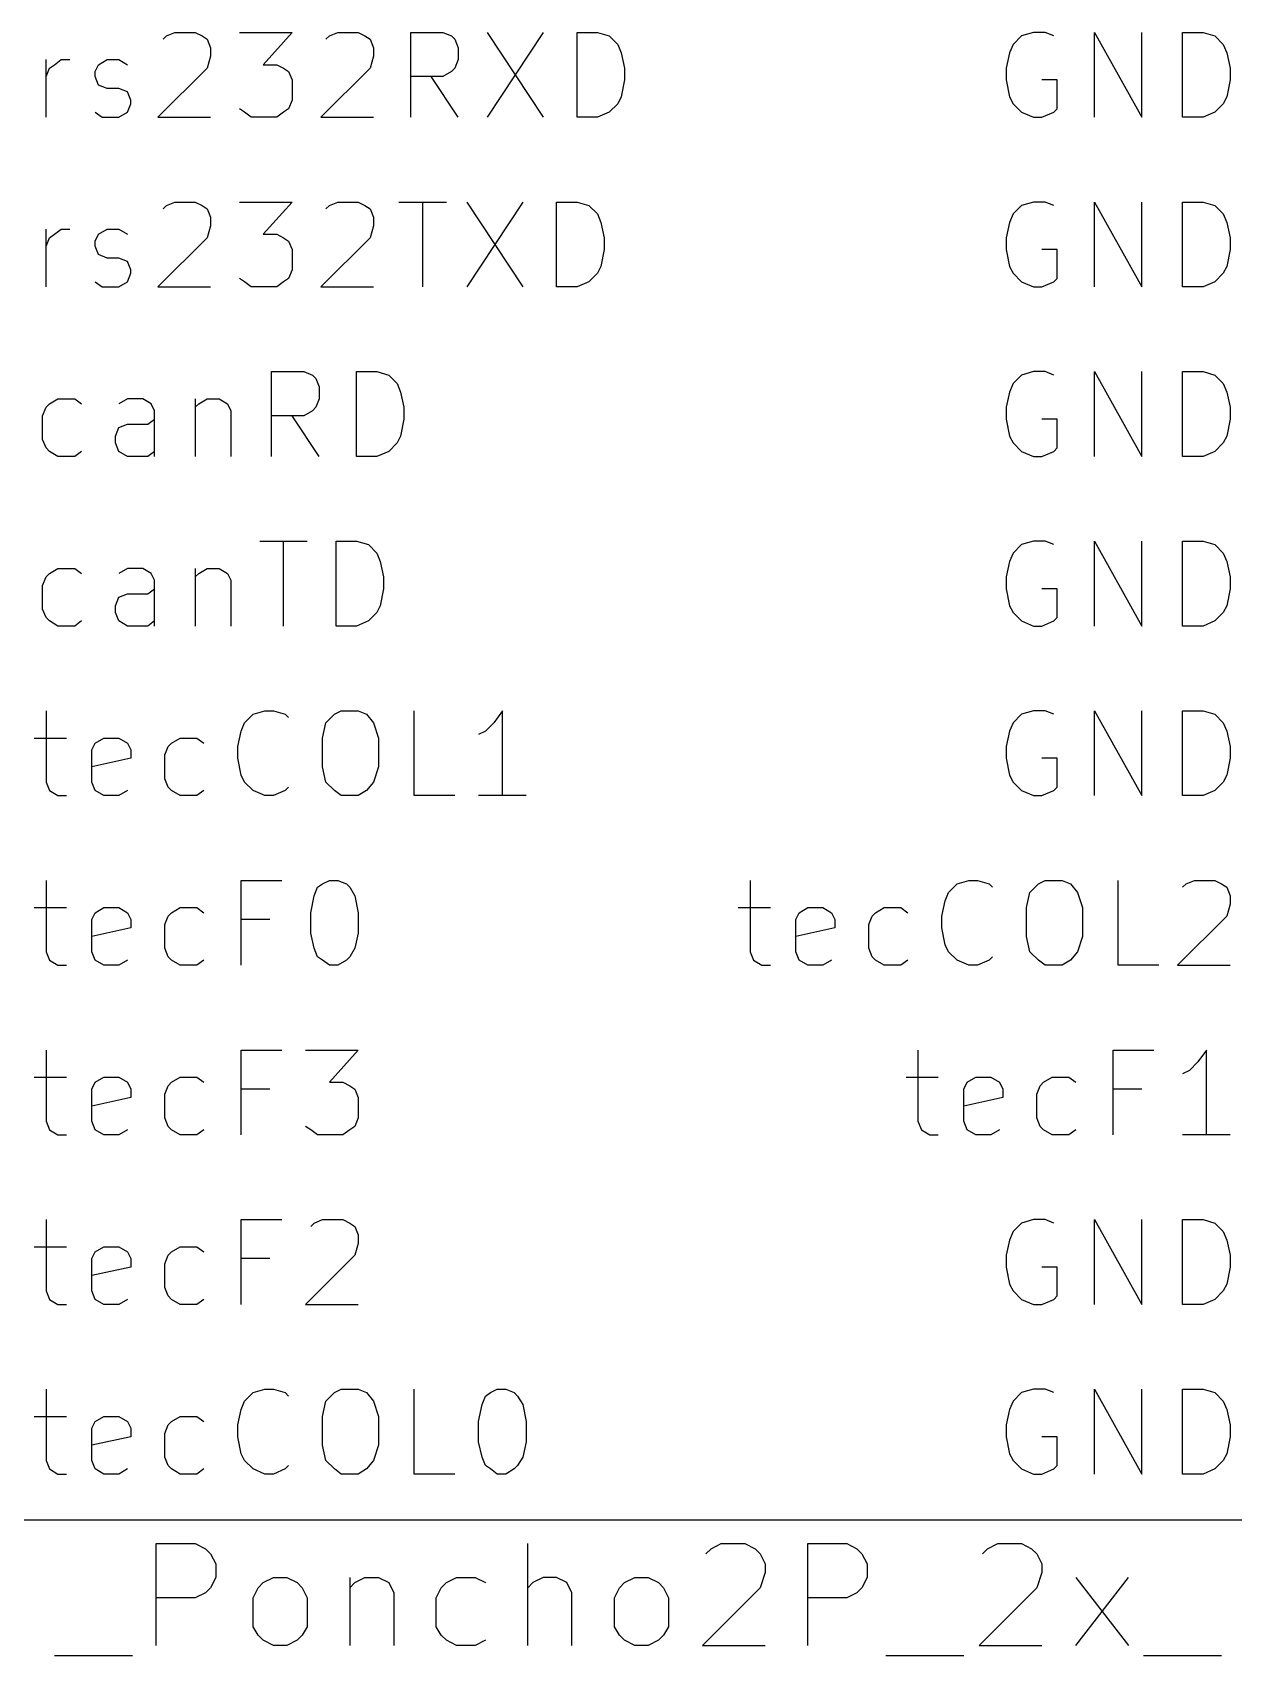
# Model space of a CAD drawing. Extents: x 10 to 287, y -200 to -10.
# Drawn here: x 251.31 to 269.29, y -113.79 to -89.48 of the extents above; entities that cross this region are included whole.
import ezdxf

# ---------------------------------------------------------------- set-up
doc = ezdxf.new("R2010")
doc.units = 0
doc.header["$MEASUREMENT"] = 0

msp = doc.modelspace()

# ---------------------------------------------------------------- linework, layer by layer
at = {"layer": 'Cyan 2'}
for p, q in [((253.263, -89.5858), (253.314, -89.535)), ((253.314, -89.535), (253.441, -89.4842)), ((253.441, -89.4842), (253.746, -89.4842)), ((253.746, -89.4842), (253.848, -89.535)), ((253.848, -89.535), (253.924, -89.5858)), ((253.924, -89.5858), (253.975, -89.7128)), ((254.406, -89.4842), (255.194, -89.4842)), ((255.194, -89.4842), (254.762, -89.9668)), ((255.702, -89.5858), (255.753, -89.535)), ((255.753, -89.535), (255.88, -89.4842)), ((255.88, -89.4842), (256.184, -89.4842)), ((256.184, -89.4842), (256.286, -89.535)), ((256.286, -89.535), (256.362, -89.5858)), ((256.362, -89.5858), (256.413, -89.7128)), ((256.972, -90.7542), (256.972, -89.4842)), ((256.972, -89.4842), (257.454, -89.4842)), ((257.454, -89.4842), (257.581, -89.535)), ((257.581, -89.535), (257.632, -89.5858)), ((257.632, -89.5858), (257.683, -89.7128)), ((258.115, -89.4842), (258.953, -90.7542)), ((258.953, -89.4842), (258.115, -90.7542)), ((259.461, -90.7542), (259.461, -89.4842)), ((259.461, -89.4842), (259.766, -89.4842)), ((259.766, -89.4842), (259.944, -89.535)), ((259.944, -89.535), (260.071, -89.662)), ((260.071, -89.662), (260.121, -89.789)), ((265.989, -89.662), (265.938, -89.789)), ((266.116, -89.535), (265.989, -89.662)), ((266.294, -89.4842), (266.116, -89.535)), ((266.471, -89.4842), (266.294, -89.4842)), ((266.598, -89.535), (266.471, -89.4842)), ((267.208, -90.7542), (267.208, -89.4842)), ((267.208, -89.4842), (267.919, -90.7542)), ((267.919, -90.7542), (267.919, -89.4842)), ((268.529, -90.7542), (268.529, -89.4842)), ((268.529, -89.4842), (268.834, -89.4842)), ((268.834, -89.4842), (269.011, -89.535)), ((269.011, -89.535), (269.138, -89.662)), ((269.138, -89.662), (269.189, -89.789)), ((251.511, -90.7542), (251.511, -89.8906)), ((251.638, -89.9668), (251.739, -89.8906)), ((251.739, -89.8906), (251.866, -89.8906)), ((252.298, -89.9668), (252.425, -89.8906)), ((252.425, -89.8906), (252.603, -89.8906)), ((252.603, -89.8906), (252.73, -89.9668)), ((253.975, -89.8398), (253.924, -90.0176)), ((253.975, -89.7128), (253.975, -89.8398)), ((256.413, -89.8398), (256.362, -90.0176)), ((256.413, -89.7128), (256.413, -89.8398)), ((257.683, -89.8906), (257.632, -90.0176)), ((257.683, -89.7128), (257.683, -89.8906)), ((260.121, -89.789), (260.172, -90.0176)), ((265.938, -89.789), (265.887, -90.0176)), ((269.189, -89.789), (269.24, -90.0176)), ((251.511, -90.1446), (251.562, -90.0176)), ((251.562, -90.0176), (251.638, -89.9668)), ((252.247, -90.0684), (252.298, -89.9668)), ((252.247, -90.1446), (252.247, -90.0684)), ((252.298, -90.2716), (252.247, -90.1446)), ((253.924, -90.0176), (253.187, -90.7542)), ((254.762, -89.9668), (254.965, -89.9668)), ((254.965, -89.9668), (255.067, -90.0176)), ((255.067, -90.0176), (255.143, -90.0684)), ((255.143, -90.0684), (255.194, -90.1954)), ((256.362, -90.0176), (255.626, -90.7542)), ((257.454, -90.1446), (256.972, -90.1446)), ((257.683, -90.7542), (257.277, -90.1446)), ((257.581, -90.0684), (257.454, -90.1446)), ((257.632, -90.0176), (257.581, -90.0684)), ((260.172, -90.0176), (260.172, -90.1954)), ((265.887, -90.0176), (265.887, -90.1954)), ((269.24, -90.0176), (269.24, -90.1954)), ((252.425, -90.3224), (252.298, -90.2716)), ((252.603, -90.3224), (252.425, -90.3224)), ((252.73, -90.3732), (252.603, -90.3224)), ((252.781, -90.5002), (252.73, -90.3732)), ((255.194, -90.1954), (255.194, -90.5002)), ((260.172, -90.1954), (260.121, -90.4494)), ((265.887, -90.1954), (265.938, -90.4494)), ((266.649, -90.1954), (266.421, -90.1954)), ((266.649, -90.6272), (266.649, -90.1954)), ((269.24, -90.1954), (269.189, -90.4494)), ((252.73, -90.678), (252.781, -90.551)), ((252.781, -90.551), (252.781, -90.5002)), ((254.483, -90.678), (254.406, -90.6272)), ((255.143, -90.6272), (255.067, -90.678)), ((255.194, -90.5002), (255.143, -90.6272)), ((260.071, -90.551), (259.944, -90.678)), ((260.121, -90.4494), (260.071, -90.551)), ((265.938, -90.4494), (265.989, -90.551)), ((265.989, -90.551), (266.116, -90.678)), ((266.598, -90.678), (266.649, -90.6272)), ((269.138, -90.551), (269.011, -90.678)), ((269.189, -90.4494), (269.138, -90.551)), ((252.247, -90.678), (252.349, -90.7542)), ((252.349, -90.7542), (252.603, -90.7542)), ((252.603, -90.7542), (252.73, -90.678)), ((253.187, -90.7542), (253.975, -90.7542)), ((254.584, -90.7542), (254.483, -90.678)), ((254.965, -90.7542), (254.584, -90.7542)), ((255.067, -90.678), (254.965, -90.7542)), ((255.626, -90.7542), (256.413, -90.7542)), ((259.766, -90.7542), (259.461, -90.7542)), ((259.944, -90.678), (259.766, -90.7542)), ((266.116, -90.678), (266.294, -90.7542)), ((266.294, -90.7542), (266.421, -90.7542)), ((266.421, -90.7542), (266.598, -90.678)), ((268.834, -90.7542), (268.529, -90.7542)), ((269.011, -90.678), (268.834, -90.7542)), ((253.263, -92.1258), (253.314, -92.075)), ((253.314, -92.075), (253.441, -92.0242)), ((253.441, -92.0242), (253.746, -92.0242)), ((253.746, -92.0242), (253.848, -92.075)), ((253.848, -92.075), (253.924, -92.1258)), ((253.924, -92.1258), (253.975, -92.2528)), ((254.406, -92.0242), (255.194, -92.0242)), ((255.194, -92.0242), (254.762, -92.5068)), ((255.702, -92.1258), (255.753, -92.075)), ((255.753, -92.075), (255.88, -92.0242)), ((255.88, -92.0242), (256.184, -92.0242)), ((256.184, -92.0242), (256.286, -92.075)), ((256.286, -92.075), (256.362, -92.1258)), ((256.362, -92.1258), (256.413, -92.2528)), ((256.794, -92.0242), (257.505, -92.0242)), ((257.15, -93.2942), (257.15, -92.0242)), ((257.81, -92.0242), (258.648, -93.2942)), ((258.648, -92.0242), (257.81, -93.2942)), ((259.156, -93.2942), (259.156, -92.0242)), ((259.156, -92.0242), (259.461, -92.0242)), ((259.461, -92.0242), (259.639, -92.075)), ((259.639, -92.075), (259.766, -92.202)), ((266.116, -92.075), (265.989, -92.202)), ((266.294, -92.0242), (266.116, -92.075)), ((266.471, -92.0242), (266.294, -92.0242)), ((266.598, -92.075), (266.471, -92.0242)), ((267.208, -93.2942), (267.208, -92.0242)), ((267.208, -92.0242), (267.919, -93.2942)), ((267.919, -93.2942), (267.919, -92.0242)), ((268.529, -93.2942), (268.529, -92.0242)), ((268.529, -92.0242), (268.834, -92.0242)), ((268.834, -92.0242), (269.011, -92.075)), ((269.011, -92.075), (269.138, -92.202)), ((253.975, -92.2528), (253.975, -92.3798)), ((256.413, -92.2528), (256.413, -92.3798)), ((259.766, -92.202), (259.817, -92.329)), ((259.817, -92.329), (259.867, -92.5576)), ((265.938, -92.329), (265.887, -92.5576)), ((265.989, -92.202), (265.938, -92.329)), ((269.138, -92.202), (269.189, -92.329)), ((269.189, -92.329), (269.24, -92.5576)), ((251.511, -93.2942), (251.511, -92.4306)), ((251.511, -92.6846), (251.562, -92.5576)), ((251.562, -92.5576), (251.638, -92.5068)), ((251.638, -92.5068), (251.739, -92.4306)), ((251.739, -92.4306), (251.866, -92.4306)), ((252.247, -92.6084), (252.298, -92.5068)), ((252.247, -92.6846), (252.247, -92.6084)), ((252.298, -92.5068), (252.425, -92.4306)), ((252.425, -92.4306), (252.603, -92.4306)), ((252.603, -92.4306), (252.73, -92.5068)), ((253.924, -92.5576), (253.187, -93.2942)), ((253.975, -92.3798), (253.924, -92.5576)), ((254.762, -92.5068), (254.965, -92.5068)), ((254.965, -92.5068), (255.067, -92.5576)), ((255.067, -92.5576), (255.143, -92.6084)), ((255.143, -92.6084), (255.194, -92.7354)), ((256.362, -92.5576), (255.626, -93.2942)), ((256.413, -92.3798), (256.362, -92.5576)), ((259.867, -92.5576), (259.867, -92.7354)), ((265.887, -92.5576), (265.887, -92.7354)), ((269.24, -92.5576), (269.24, -92.7354)), ((252.298, -92.8116), (252.247, -92.6846)), ((252.425, -92.8624), (252.298, -92.8116)), ((255.194, -92.7354), (255.194, -93.0402)), ((259.867, -92.7354), (259.817, -92.9894)), ((265.887, -92.7354), (265.938, -92.9894)), ((266.649, -92.7354), (266.421, -92.7354)), ((266.649, -93.1672), (266.649, -92.7354)), ((269.24, -92.7354), (269.189, -92.9894)), ((252.603, -92.8624), (252.425, -92.8624)), ((252.73, -92.9132), (252.603, -92.8624)), ((252.781, -93.0402), (252.73, -92.9132)), ((252.73, -93.218), (252.781, -93.091)), ((252.781, -93.091), (252.781, -93.0402)), ((255.194, -93.0402), (255.143, -93.1672)), ((259.766, -93.091), (259.639, -93.218)), ((259.817, -92.9894), (259.766, -93.091)), ((265.938, -92.9894), (265.989, -93.091)), ((265.989, -93.091), (266.116, -93.218)), ((269.138, -93.091), (269.011, -93.218)), ((269.189, -92.9894), (269.138, -93.091)), ((252.247, -93.218), (252.349, -93.2942)), ((252.349, -93.2942), (252.603, -93.2942)), ((252.603, -93.2942), (252.73, -93.218)), ((253.187, -93.2942), (253.975, -93.2942)), ((254.483, -93.218), (254.406, -93.1672)), ((254.584, -93.2942), (254.483, -93.218)), ((254.965, -93.2942), (254.584, -93.2942)), ((255.067, -93.218), (254.965, -93.2942)), ((255.143, -93.1672), (255.067, -93.218)), ((255.626, -93.2942), (256.413, -93.2942)), ((259.461, -93.2942), (259.156, -93.2942)), ((259.639, -93.218), (259.461, -93.2942)), ((266.116, -93.218), (266.294, -93.2942)), ((266.294, -93.2942), (266.421, -93.2942)), ((266.421, -93.2942), (266.598, -93.218)), ((266.598, -93.218), (266.649, -93.1672)), ((268.834, -93.2942), (268.529, -93.2942)), ((269.011, -93.218), (268.834, -93.2942)), ((254.889, -95.8342), (254.889, -94.5642)), ((254.889, -94.5642), (255.372, -94.5642)), ((255.372, -94.5642), (255.499, -94.615)), ((255.499, -94.615), (255.549, -94.6658)), ((255.549, -94.6658), (255.6, -94.7928)), ((255.6, -94.7928), (255.6, -94.9706)), ((256.159, -95.8342), (256.159, -94.5642)), ((256.159, -94.5642), (256.464, -94.5642)), ((256.464, -94.5642), (256.642, -94.615)), ((256.642, -94.615), (256.769, -94.742)), ((256.769, -94.742), (256.819, -94.869)), ((265.989, -94.742), (265.938, -94.869)), ((266.116, -94.615), (265.989, -94.742)), ((266.294, -94.5642), (266.116, -94.615)), ((266.471, -94.5642), (266.294, -94.5642)), ((266.598, -94.615), (266.471, -94.5642)), ((267.208, -95.8342), (267.208, -94.5642)), ((267.208, -94.5642), (267.919, -95.8342)), ((267.919, -95.8342), (267.919, -94.5642)), ((268.529, -95.8342), (268.529, -94.5642)), ((268.529, -94.5642), (268.834, -94.5642)), ((268.834, -94.5642), (269.011, -94.615)), ((269.011, -94.615), (269.138, -94.742)), ((269.138, -94.742), (269.189, -94.869)), ((251.562, -95.0468), (251.689, -94.9706)), ((251.689, -94.9706), (251.943, -94.9706)), ((251.943, -94.9706), (252.044, -95.0468)), ((252.73, -94.9706), (252.603, -95.0468)), ((252.959, -94.9706), (252.73, -94.9706)), ((253.086, -95.0468), (252.959, -94.9706)), ((253.746, -94.9706), (253.746, -95.8342)), ((253.797, -95.0468), (253.924, -94.9706)), ((253.924, -94.9706), (254.102, -94.9706)), ((254.102, -94.9706), (254.229, -95.0468)), ((255.6, -94.9706), (255.549, -95.0976)), ((256.819, -94.869), (256.87, -95.0976)), ((265.938, -94.869), (265.887, -95.0976)), ((269.189, -94.869), (269.24, -95.0976)), ((251.46, -95.2246), (251.511, -95.0976)), ((251.46, -95.5802), (251.46, -95.2246)), ((251.511, -95.0976), (251.562, -95.0468)), ((253.035, -95.3516), (253.136, -95.2754)), ((253.136, -95.1484), (253.086, -95.0468)), ((253.136, -95.8342), (253.136, -95.1484)), ((253.746, -95.0976), (253.797, -95.0468)), ((254.229, -95.0468), (254.279, -95.1484)), ((254.279, -95.1484), (254.279, -95.8342)), ((255.372, -95.2246), (254.889, -95.2246)), ((255.6, -95.8342), (255.194, -95.2246)), ((255.499, -95.1484), (255.372, -95.2246)), ((255.549, -95.0976), (255.499, -95.1484)), ((256.87, -95.2754), (256.819, -95.5294)), ((256.87, -95.0976), (256.87, -95.2754)), ((265.887, -95.0976), (265.887, -95.2754)), ((265.887, -95.2754), (265.938, -95.5294)), ((266.649, -95.2754), (266.421, -95.2754)), ((266.649, -95.7072), (266.649, -95.2754)), ((269.24, -95.2754), (269.189, -95.5294)), ((269.24, -95.0976), (269.24, -95.2754)), ((252.552, -95.5294), (252.603, -95.4024)), ((252.552, -95.631), (252.552, -95.5294)), ((252.603, -95.4024), (252.73, -95.3516)), ((252.73, -95.3516), (253.035, -95.3516)), ((256.819, -95.5294), (256.769, -95.631)), ((265.938, -95.5294), (265.989, -95.631)), ((269.189, -95.5294), (269.138, -95.631)), ((251.511, -95.7072), (251.46, -95.5802)), ((251.562, -95.758), (251.511, -95.7072)), ((251.689, -95.8342), (251.562, -95.758)), ((252.044, -95.758), (251.943, -95.8342)), ((252.603, -95.758), (252.552, -95.631)), ((252.73, -95.8342), (252.603, -95.758)), ((253.136, -95.758), (253.035, -95.8342)), ((256.642, -95.758), (256.464, -95.8342)), ((256.769, -95.631), (256.642, -95.758)), ((265.989, -95.631), (266.116, -95.758)), ((266.116, -95.758), (266.294, -95.8342)), ((266.421, -95.8342), (266.598, -95.758)), ((266.598, -95.758), (266.649, -95.7072)), ((269.011, -95.758), (268.834, -95.8342)), ((269.138, -95.631), (269.011, -95.758)), ((251.943, -95.8342), (251.689, -95.8342)), ((253.035, -95.8342), (252.73, -95.8342)), ((256.464, -95.8342), (256.159, -95.8342)), ((266.294, -95.8342), (266.421, -95.8342)), ((268.834, -95.8342), (268.529, -95.8342)), ((254.711, -97.1042), (255.422, -97.1042)), ((255.067, -98.3742), (255.067, -97.1042)), ((255.854, -98.3742), (255.854, -97.1042)), ((255.854, -97.1042), (256.159, -97.1042)), ((256.159, -97.1042), (256.337, -97.155)), ((256.337, -97.155), (256.464, -97.282)), ((266.116, -97.155), (265.989, -97.282)), ((266.294, -97.1042), (266.116, -97.155)), ((266.471, -97.1042), (266.294, -97.1042)), ((266.598, -97.155), (266.471, -97.1042)), ((267.208, -98.3742), (267.208, -97.1042)), ((267.208, -97.1042), (267.919, -98.3742)), ((267.919, -98.3742), (267.919, -97.1042)), ((268.529, -98.3742), (268.529, -97.1042)), ((268.529, -97.1042), (268.834, -97.1042)), ((268.834, -97.1042), (269.011, -97.155)), ((269.011, -97.155), (269.138, -97.282)), ((256.464, -97.282), (256.515, -97.409)), ((256.515, -97.409), (256.565, -97.6376)), ((265.938, -97.409), (265.887, -97.6376)), ((265.989, -97.282), (265.938, -97.409)), ((269.138, -97.282), (269.189, -97.409)), ((269.189, -97.409), (269.24, -97.6376)), ((251.46, -97.7646), (251.511, -97.6376)), ((251.511, -97.6376), (251.562, -97.5868)), ((251.562, -97.5868), (251.689, -97.5106)), ((251.689, -97.5106), (251.943, -97.5106)), ((251.943, -97.5106), (252.044, -97.5868)), ((252.73, -97.5106), (252.603, -97.5868)), ((252.959, -97.5106), (252.73, -97.5106)), ((253.086, -97.5868), (252.959, -97.5106)), ((253.136, -97.6884), (253.086, -97.5868)), ((253.136, -98.3742), (253.136, -97.6884)), ((253.746, -97.5106), (253.746, -98.3742)), ((253.746, -97.6376), (253.797, -97.5868)), ((253.797, -97.5868), (253.924, -97.5106)), ((253.924, -97.5106), (254.102, -97.5106)), ((254.102, -97.5106), (254.229, -97.5868)), ((254.229, -97.5868), (254.279, -97.6884)), ((254.279, -97.6884), (254.279, -98.3742)), ((256.565, -97.6376), (256.565, -97.8154)), ((265.887, -97.6376), (265.887, -97.8154)), ((269.24, -97.6376), (269.24, -97.8154)), ((251.46, -98.1202), (251.46, -97.7646)), ((252.552, -98.0694), (252.603, -97.9424)), ((252.603, -97.9424), (252.73, -97.8916)), ((252.73, -97.8916), (253.035, -97.8916)), ((253.035, -97.8916), (253.136, -97.8154)), ((256.565, -97.8154), (256.515, -98.0694)), ((265.887, -97.8154), (265.938, -98.0694)), ((266.649, -97.8154), (266.421, -97.8154)), ((266.649, -98.2472), (266.649, -97.8154)), ((269.24, -97.8154), (269.189, -98.0694)), ((251.511, -98.2472), (251.46, -98.1202)), ((252.552, -98.171), (252.552, -98.0694)), ((252.603, -98.298), (252.552, -98.171)), ((256.464, -98.171), (256.337, -98.298)), ((256.515, -98.0694), (256.464, -98.171)), ((265.938, -98.0694), (265.989, -98.171)), ((265.989, -98.171), (266.116, -98.298)), ((269.138, -98.171), (269.011, -98.298)), ((269.189, -98.0694), (269.138, -98.171)), ((251.562, -98.298), (251.511, -98.2472)), ((251.689, -98.3742), (251.562, -98.298)), ((251.943, -98.3742), (251.689, -98.3742)), ((252.044, -98.298), (251.943, -98.3742)), ((252.73, -98.3742), (252.603, -98.298)), ((253.035, -98.3742), (252.73, -98.3742)), ((253.136, -98.298), (253.035, -98.3742)), ((256.159, -98.3742), (255.854, -98.3742)), ((256.337, -98.298), (256.159, -98.3742)), ((266.116, -98.298), (266.294, -98.3742)), ((266.294, -98.3742), (266.421, -98.3742)), ((266.421, -98.3742), (266.598, -98.298)), ((266.598, -98.298), (266.649, -98.2472)), ((268.834, -98.3742), (268.529, -98.3742)), ((269.011, -98.298), (268.834, -98.3742)), ((251.511, -99.6442), (251.511, -100.711)), ((254.61, -99.695), (254.787, -99.6442)), ((254.787, -99.6442), (254.914, -99.6442)), ((254.914, -99.6442), (255.092, -99.695)), ((255.829, -99.695), (255.93, -99.6442)), ((255.93, -99.6442), (256.184, -99.6442)), ((256.184, -99.6442), (256.311, -99.695)), ((257.023, -100.914), (257.023, -99.6442)), ((258.343, -99.6442), (258.216, -99.822)), ((258.343, -100.914), (258.343, -99.6442)), ((266.294, -99.6442), (266.116, -99.695)), ((266.471, -99.6442), (266.294, -99.6442)), ((266.598, -99.695), (266.471, -99.6442)), ((267.208, -100.914), (267.208, -99.6442)), ((267.208, -99.6442), (267.919, -100.914)), ((267.919, -100.914), (267.919, -99.6442)), ((268.529, -100.914), (268.529, -99.6442)), ((268.529, -99.6442), (268.834, -99.6442)), ((268.834, -99.6442), (269.011, -99.695)), ((254.432, -99.949), (254.483, -99.822)), ((254.483, -99.822), (254.61, -99.695)), ((255.092, -99.695), (255.143, -99.7458)), ((255.651, -100.051), (255.702, -99.822)), ((255.702, -99.822), (255.829, -99.695)), ((256.311, -99.695), (256.413, -99.822)), ((256.413, -99.822), (256.489, -100.051)), ((258.216, -99.822), (258.089, -99.949)), ((265.989, -99.822), (265.938, -99.949)), ((266.116, -99.695), (265.989, -99.822)), ((269.011, -99.695), (269.138, -99.822)), ((269.138, -99.822), (269.189, -99.949)), ((251.333, -100.051), (251.816, -100.051)), ((252.197, -100.228), (252.247, -100.127)), ((252.247, -100.127), (252.374, -100.051)), ((252.374, -100.051), (252.603, -100.051)), ((252.603, -100.051), (252.73, -100.127)), ((252.73, -100.127), (252.781, -100.228)), ((253.34, -100.178), (253.39, -100.127)), ((253.39, -100.127), (253.517, -100.051)), ((253.517, -100.051), (253.771, -100.051)), ((253.771, -100.051), (253.873, -100.127)), ((254.381, -100.178), (254.432, -99.949)), ((255.651, -100.482), (255.651, -100.051)), ((256.489, -100.051), (256.489, -100.482)), ((258.089, -99.949), (257.988, -99.9998)), ((265.938, -99.949), (265.887, -100.178)), ((269.189, -99.949), (269.24, -100.178)), ((252.197, -100.711), (252.197, -100.228)), ((252.781, -100.355), (252.197, -100.482)), ((252.781, -100.228), (252.781, -100.355)), ((253.289, -100.305), (253.34, -100.178)), ((253.289, -100.66), (253.289, -100.305)), ((254.381, -100.355), (254.381, -100.178)), ((254.432, -100.609), (254.381, -100.355)), ((265.887, -100.178), (265.887, -100.355)), ((265.887, -100.355), (265.938, -100.609)), ((266.649, -100.355), (266.421, -100.355)), ((266.649, -100.787), (266.649, -100.355)), ((269.24, -100.355), (269.189, -100.609)), ((269.24, -100.178), (269.24, -100.355)), ((254.483, -100.711), (254.432, -100.609)), ((255.702, -100.711), (255.651, -100.482)), ((256.489, -100.482), (256.413, -100.711)), ((265.938, -100.609), (265.989, -100.711)), ((269.189, -100.609), (269.138, -100.711)), ((251.511, -100.711), (251.562, -100.838)), ((251.562, -100.838), (251.689, -100.914)), ((252.247, -100.838), (252.197, -100.711)), ((252.374, -100.914), (252.247, -100.838)), ((252.73, -100.838), (252.603, -100.914)), ((253.34, -100.787), (253.289, -100.66)), ((253.39, -100.838), (253.34, -100.787)), ((253.517, -100.914), (253.39, -100.838)), ((253.873, -100.838), (253.771, -100.914)), ((254.61, -100.838), (254.483, -100.711)), ((254.787, -100.914), (254.61, -100.838)), ((255.092, -100.838), (254.914, -100.914)), ((255.143, -100.787), (255.092, -100.838)), ((255.829, -100.838), (255.702, -100.711)), ((255.93, -100.914), (255.829, -100.838)), ((256.311, -100.838), (256.184, -100.914)), ((256.413, -100.711), (256.311, -100.838)), ((265.989, -100.711), (266.116, -100.838)), ((266.116, -100.838), (266.294, -100.914)), ((266.421, -100.914), (266.598, -100.838)), ((266.598, -100.838), (266.649, -100.787)), ((269.011, -100.838), (268.834, -100.914)), ((269.138, -100.711), (269.011, -100.838)), ((251.689, -100.914), (251.816, -100.914)), ((252.603, -100.914), (252.374, -100.914)), ((253.771, -100.914), (253.517, -100.914)), ((254.914, -100.914), (254.787, -100.914)), ((256.184, -100.914), (255.93, -100.914)), ((257.632, -100.914), (257.023, -100.914)), ((258.699, -100.914), (257.988, -100.914)), ((266.294, -100.914), (266.421, -100.914)), ((268.834, -100.914), (268.529, -100.914)), ((251.511, -102.184), (251.511, -103.251)), ((254.432, -103.454), (254.432, -102.184)), ((254.432, -102.184), (255.041, -102.184)), ((255.524, -102.413), (255.575, -102.286)), ((255.575, -102.286), (255.651, -102.235)), ((255.651, -102.235), (255.753, -102.184)), ((255.753, -102.184), (255.88, -102.184)), ((255.88, -102.184), (256.007, -102.235)), ((256.007, -102.235), (256.057, -102.286)), ((256.057, -102.286), (256.134, -102.413)), ((262.052, -102.184), (262.052, -103.251)), ((265.024, -102.362), (265.151, -102.235)), ((265.151, -102.235), (265.328, -102.184)), ((265.328, -102.184), (265.455, -102.184)), ((265.455, -102.184), (265.633, -102.235)), ((265.633, -102.235), (265.684, -102.286)), ((266.243, -102.362), (266.37, -102.235)), ((266.37, -102.235), (266.471, -102.184)), ((266.471, -102.184), (266.725, -102.184)), ((266.725, -102.184), (266.852, -102.235)), ((266.852, -102.235), (266.954, -102.362)), ((267.564, -103.454), (267.564, -102.184)), ((268.529, -102.286), (268.58, -102.235)), ((268.58, -102.235), (268.707, -102.184)), ((268.707, -102.184), (269.011, -102.184)), ((269.011, -102.184), (269.113, -102.235)), ((269.113, -102.235), (269.189, -102.286)), ((269.189, -102.286), (269.24, -102.413)), ((255.473, -102.667), (255.524, -102.413)), ((256.134, -102.413), (256.184, -102.667)), ((264.922, -102.718), (264.973, -102.489)), ((264.973, -102.489), (265.024, -102.362)), ((266.192, -102.591), (266.243, -102.362)), ((266.954, -102.362), (267.03, -102.591)), ((269.24, -102.54), (269.189, -102.718)), ((269.24, -102.413), (269.24, -102.54)), ((251.333, -102.591), (251.816, -102.591)), ((252.197, -102.768), (252.247, -102.667)), ((252.197, -103.251), (252.197, -102.768)), ((252.247, -102.667), (252.374, -102.591)), ((252.374, -102.591), (252.603, -102.591)), ((252.603, -102.591), (252.73, -102.667)), ((252.73, -102.667), (252.781, -102.768)), ((252.781, -102.768), (252.781, -102.895)), ((253.289, -102.845), (253.34, -102.718)), ((253.34, -102.718), (253.39, -102.667)), ((253.39, -102.667), (253.517, -102.591)), ((253.517, -102.591), (253.771, -102.591)), ((253.771, -102.591), (253.873, -102.667)), ((254.864, -102.768), (254.432, -102.768)), ((255.473, -102.972), (255.473, -102.667)), ((256.184, -102.667), (256.184, -102.972)), ((261.874, -102.591), (262.357, -102.591)), ((262.738, -102.768), (262.788, -102.667)), ((262.738, -103.251), (262.738, -102.768)), ((262.788, -102.667), (262.915, -102.591)), ((262.915, -102.591), (263.144, -102.591)), ((263.144, -102.591), (263.271, -102.667)), ((263.271, -102.667), (263.322, -102.768)), ((263.322, -102.768), (263.322, -102.895)), ((263.83, -102.845), (263.881, -102.718)), ((263.881, -102.718), (263.931, -102.667)), ((263.931, -102.667), (264.058, -102.591)), ((264.058, -102.591), (264.312, -102.591)), ((264.312, -102.591), (264.414, -102.667)), ((264.922, -102.895), (264.922, -102.718)), ((266.192, -103.022), (266.192, -102.591)), ((267.03, -102.591), (267.03, -103.022)), ((269.189, -102.718), (268.453, -103.454)), ((252.781, -102.895), (252.197, -103.022)), ((253.289, -103.2), (253.289, -102.845)), ((255.524, -103.2), (255.473, -102.972)), ((256.184, -102.972), (256.134, -103.2)), ((263.322, -102.895), (262.738, -103.022)), ((263.83, -103.2), (263.83, -102.845)), ((264.973, -103.149), (264.922, -102.895)), ((266.243, -103.251), (266.192, -103.022)), ((267.03, -103.022), (266.954, -103.251)), ((251.511, -103.251), (251.562, -103.378)), ((252.247, -103.378), (252.197, -103.251)), ((253.34, -103.327), (253.289, -103.2)), ((255.575, -103.327), (255.524, -103.2)), ((256.134, -103.2), (256.057, -103.327)), ((262.052, -103.251), (262.103, -103.378)), ((262.788, -103.378), (262.738, -103.251)), ((263.881, -103.327), (263.83, -103.2)), ((265.024, -103.251), (264.973, -103.149)), ((265.151, -103.378), (265.024, -103.251)), ((266.37, -103.378), (266.243, -103.251)), ((266.954, -103.251), (266.852, -103.378)), ((251.562, -103.378), (251.689, -103.454)), ((251.689, -103.454), (251.816, -103.454)), ((252.374, -103.454), (252.247, -103.378)), ((252.603, -103.454), (252.374, -103.454)), ((252.73, -103.378), (252.603, -103.454)), ((253.39, -103.378), (253.34, -103.327)), ((253.517, -103.454), (253.39, -103.378)), ((253.771, -103.454), (253.517, -103.454)), ((253.873, -103.378), (253.771, -103.454)), ((255.651, -103.378), (255.575, -103.327)), ((255.753, -103.454), (255.651, -103.378)), ((255.88, -103.454), (255.753, -103.454)), ((256.007, -103.378), (255.88, -103.454)), ((256.057, -103.327), (256.007, -103.378)), ((262.103, -103.378), (262.23, -103.454)), ((262.23, -103.454), (262.357, -103.454)), ((262.915, -103.454), (262.788, -103.378)), ((263.144, -103.454), (262.915, -103.454)), ((263.271, -103.378), (263.144, -103.454)), ((263.931, -103.378), (263.881, -103.327)), ((264.058, -103.454), (263.931, -103.378)), ((264.312, -103.454), (264.058, -103.454)), ((264.414, -103.378), (264.312, -103.454)), ((265.328, -103.454), (265.151, -103.378)), ((265.455, -103.454), (265.328, -103.454)), ((265.633, -103.378), (265.455, -103.454)), ((265.684, -103.327), (265.633, -103.378)), ((266.471, -103.454), (266.37, -103.378)), ((266.725, -103.454), (266.471, -103.454)), ((266.852, -103.378), (266.725, -103.454)), ((268.173, -103.454), (267.564, -103.454)), ((268.453, -103.454), (269.24, -103.454)), ((251.511, -104.724), (251.511, -105.791)), ((254.432, -105.994), (254.432, -104.724)), ((254.432, -104.724), (255.041, -104.724)), ((255.397, -104.724), (256.184, -104.724)), ((256.184, -104.724), (255.753, -105.207)), ((264.566, -104.724), (264.566, -105.791)), ((267.487, -105.994), (267.487, -104.724)), ((267.487, -104.724), (268.097, -104.724)), ((268.884, -104.724), (268.757, -104.902)), ((268.884, -105.994), (268.884, -104.724)), ((268.757, -104.902), (268.63, -105.029)), ((251.333, -105.131), (251.816, -105.131)), ((252.197, -105.308), (252.247, -105.207)), ((252.247, -105.207), (252.374, -105.131)), ((252.374, -105.131), (252.603, -105.131)), ((252.603, -105.131), (252.73, -105.207)), ((252.73, -105.207), (252.781, -105.308)), ((253.34, -105.258), (253.39, -105.207)), ((253.39, -105.207), (253.517, -105.131)), ((253.517, -105.131), (253.771, -105.131)), ((253.771, -105.131), (253.873, -105.207)), ((255.753, -105.207), (255.956, -105.207)), ((255.956, -105.207), (256.057, -105.258)), ((264.389, -105.131), (264.871, -105.131)), ((265.252, -105.308), (265.303, -105.207)), ((265.303, -105.207), (265.43, -105.131)), ((265.43, -105.131), (265.659, -105.131)), ((265.659, -105.131), (265.786, -105.207)), ((265.786, -105.207), (265.836, -105.308)), ((266.395, -105.258), (266.446, -105.207)), ((266.446, -105.207), (266.573, -105.131)), ((266.573, -105.131), (266.827, -105.131)), ((266.827, -105.131), (266.929, -105.207)), ((268.63, -105.029), (268.529, -105.08)), ((252.197, -105.791), (252.197, -105.308)), ((252.781, -105.435), (252.197, -105.562)), ((252.781, -105.308), (252.781, -105.435)), ((253.289, -105.385), (253.34, -105.258)), ((253.289, -105.74), (253.289, -105.385)), ((254.864, -105.308), (254.432, -105.308)), ((256.057, -105.258), (256.134, -105.308)), ((256.134, -105.308), (256.184, -105.435)), ((256.184, -105.435), (256.184, -105.74)), ((265.252, -105.791), (265.252, -105.308)), ((265.836, -105.435), (265.252, -105.562)), ((265.836, -105.308), (265.836, -105.435)), ((266.344, -105.385), (266.395, -105.258)), ((266.344, -105.74), (266.344, -105.385)), ((267.919, -105.308), (267.487, -105.308)), ((251.511, -105.791), (251.562, -105.918)), ((251.562, -105.918), (251.689, -105.994)), ((252.247, -105.918), (252.197, -105.791)), ((252.374, -105.994), (252.247, -105.918)), ((252.73, -105.918), (252.603, -105.994)), ((253.34, -105.867), (253.289, -105.74)), ((253.39, -105.918), (253.34, -105.867)), ((253.517, -105.994), (253.39, -105.918)), ((253.873, -105.918), (253.771, -105.994)), ((255.473, -105.918), (255.397, -105.867)), ((255.575, -105.994), (255.473, -105.918)), ((256.057, -105.918), (255.956, -105.994)), ((256.134, -105.867), (256.057, -105.918)), ((256.184, -105.74), (256.134, -105.867)), ((264.566, -105.791), (264.617, -105.918)), ((264.617, -105.918), (264.744, -105.994)), ((265.303, -105.918), (265.252, -105.791)), ((265.43, -105.994), (265.303, -105.918)), ((265.786, -105.918), (265.659, -105.994)), ((266.395, -105.867), (266.344, -105.74)), ((266.446, -105.918), (266.395, -105.867)), ((266.573, -105.994), (266.446, -105.918)), ((266.929, -105.918), (266.827, -105.994)), ((251.689, -105.994), (251.816, -105.994)), ((252.603, -105.994), (252.374, -105.994)), ((253.771, -105.994), (253.517, -105.994)), ((255.956, -105.994), (255.575, -105.994)), ((264.744, -105.994), (264.871, -105.994)), ((265.659, -105.994), (265.43, -105.994)), ((266.827, -105.994), (266.573, -105.994)), ((269.24, -105.994), (268.529, -105.994)), ((251.511, -107.264), (251.511, -108.331)), ((254.432, -108.534), (254.432, -107.264)), ((254.432, -107.264), (255.041, -107.264)), ((255.473, -107.366), (255.524, -107.315)), ((255.524, -107.315), (255.651, -107.264)), ((255.651, -107.264), (255.956, -107.264)), ((255.956, -107.264), (256.057, -107.315)), ((256.057, -107.315), (256.134, -107.366)), ((256.134, -107.366), (256.184, -107.493)), ((266.116, -107.315), (265.989, -107.442)), ((266.294, -107.264), (266.116, -107.315)), ((266.471, -107.264), (266.294, -107.264)), ((266.598, -107.315), (266.471, -107.264)), ((267.208, -108.534), (267.208, -107.264)), ((267.208, -107.264), (267.919, -108.534)), ((267.919, -108.534), (267.919, -107.264)), ((268.529, -108.534), (268.529, -107.264)), ((268.529, -107.264), (268.834, -107.264)), ((268.834, -107.264), (269.011, -107.315)), ((269.011, -107.315), (269.138, -107.442)), ((251.333, -107.671), (251.816, -107.671)), ((252.247, -107.747), (252.374, -107.671)), ((252.374, -107.671), (252.603, -107.671)), ((252.603, -107.671), (252.73, -107.747)), ((253.39, -107.747), (253.517, -107.671)), ((253.517, -107.671), (253.771, -107.671)), ((253.771, -107.671), (253.873, -107.747)), ((256.184, -107.62), (256.134, -107.798)), ((256.184, -107.493), (256.184, -107.62)), ((265.938, -107.569), (265.887, -107.798)), ((265.989, -107.442), (265.938, -107.569)), ((269.138, -107.442), (269.189, -107.569)), ((269.189, -107.569), (269.24, -107.798)), ((252.197, -107.848), (252.247, -107.747)), ((252.197, -108.331), (252.197, -107.848)), ((252.73, -107.747), (252.781, -107.848)), ((252.781, -107.848), (252.781, -107.975)), ((253.289, -107.925), (253.34, -107.798)), ((253.289, -108.28), (253.289, -107.925)), ((253.34, -107.798), (253.39, -107.747)), ((254.864, -107.848), (254.432, -107.848)), ((256.134, -107.798), (255.397, -108.534)), ((265.887, -107.798), (265.887, -107.975)), ((269.24, -107.798), (269.24, -107.975)), ((252.781, -107.975), (252.197, -108.102)), ((265.887, -107.975), (265.938, -108.229)), ((266.649, -107.975), (266.421, -107.975)), ((266.649, -108.407), (266.649, -107.975)), ((269.24, -107.975), (269.189, -108.229)), ((251.511, -108.331), (251.562, -108.458)), ((252.247, -108.458), (252.197, -108.331)), ((253.34, -108.407), (253.289, -108.28)), ((253.39, -108.458), (253.34, -108.407)), ((265.938, -108.229), (265.989, -108.331)), ((265.989, -108.331), (266.116, -108.458)), ((266.598, -108.458), (266.649, -108.407)), ((269.138, -108.331), (269.011, -108.458)), ((269.189, -108.229), (269.138, -108.331)), ((251.562, -108.458), (251.689, -108.534)), ((251.689, -108.534), (251.816, -108.534)), ((252.374, -108.534), (252.247, -108.458)), ((252.603, -108.534), (252.374, -108.534)), ((252.73, -108.458), (252.603, -108.534)), ((253.517, -108.534), (253.39, -108.458)), ((253.771, -108.534), (253.517, -108.534)), ((253.873, -108.458), (253.771, -108.534)), ((255.397, -108.534), (256.184, -108.534)), ((266.116, -108.458), (266.294, -108.534)), ((266.294, -108.534), (266.421, -108.534)), ((266.421, -108.534), (266.598, -108.458)), ((268.834, -108.534), (268.529, -108.534)), ((269.011, -108.458), (268.834, -108.534)), ((251.511, -109.804), (251.511, -110.871)), ((254.483, -109.982), (254.61, -109.855)), ((254.61, -109.855), (254.787, -109.804)), ((254.787, -109.804), (254.914, -109.804)), ((254.914, -109.804), (255.092, -109.855)), ((255.092, -109.855), (255.143, -109.906)), ((255.702, -109.982), (255.829, -109.855)), ((255.829, -109.855), (255.93, -109.804)), ((255.93, -109.804), (256.184, -109.804)), ((256.184, -109.804), (256.311, -109.855)), ((256.311, -109.855), (256.413, -109.982)), ((257.023, -111.074), (257.023, -109.804)), ((258.089, -109.906), (258.166, -109.855)), ((258.166, -109.855), (258.267, -109.804)), ((258.267, -109.804), (258.394, -109.804)), ((258.394, -109.804), (258.521, -109.855)), ((258.521, -109.855), (258.572, -109.906)), ((266.116, -109.855), (265.989, -109.982)), ((266.294, -109.804), (266.116, -109.855)), ((266.471, -109.804), (266.294, -109.804)), ((266.598, -109.855), (266.471, -109.804)), ((267.208, -111.074), (267.208, -109.804)), ((267.208, -109.804), (267.919, -111.074)), ((267.919, -111.074), (267.919, -109.804)), ((268.529, -111.074), (268.529, -109.804)), ((268.529, -109.804), (268.834, -109.804)), ((268.834, -109.804), (269.011, -109.855)), ((269.011, -109.855), (269.138, -109.982)), ((254.381, -110.338), (254.432, -110.109)), ((254.432, -110.109), (254.483, -109.982)), ((255.651, -110.211), (255.702, -109.982)), ((256.413, -109.982), (256.489, -110.211)), ((257.988, -110.287), (258.039, -110.033)), ((258.039, -110.033), (258.089, -109.906)), ((258.572, -109.906), (258.648, -110.033)), ((258.648, -110.033), (258.699, -110.287)), ((265.938, -110.109), (265.887, -110.338)), ((265.989, -109.982), (265.938, -110.109)), ((269.138, -109.982), (269.189, -110.109)), ((269.189, -110.109), (269.24, -110.338)), ((251.333, -110.211), (251.816, -110.211)), ((252.197, -110.388), (252.247, -110.287)), ((252.247, -110.287), (252.374, -110.211)), ((252.374, -110.211), (252.603, -110.211)), ((252.603, -110.211), (252.73, -110.287)), ((252.73, -110.287), (252.781, -110.388)), ((253.289, -110.465), (253.34, -110.338)), ((253.34, -110.338), (253.39, -110.287)), ((253.39, -110.287), (253.517, -110.211)), ((253.517, -110.211), (253.771, -110.211)), ((253.771, -110.211), (253.873, -110.287)), ((254.381, -110.515), (254.381, -110.338)), ((255.651, -110.642), (255.651, -110.211)), ((256.489, -110.211), (256.489, -110.642)), ((257.988, -110.592), (257.988, -110.287)), ((258.699, -110.287), (258.699, -110.592)), ((265.887, -110.338), (265.887, -110.515)), ((269.24, -110.338), (269.24, -110.515)), ((252.197, -110.871), (252.197, -110.388)), ((252.781, -110.515), (252.197, -110.642)), ((252.781, -110.388), (252.781, -110.515)), ((253.289, -110.82), (253.289, -110.465)), ((254.432, -110.769), (254.381, -110.515)), ((258.039, -110.82), (257.988, -110.592)), ((258.699, -110.592), (258.648, -110.82)), ((265.887, -110.515), (265.938, -110.769)), ((266.649, -110.515), (266.421, -110.515)), ((266.649, -110.947), (266.649, -110.515)), ((269.24, -110.515), (269.189, -110.769)), ((253.34, -110.947), (253.289, -110.82)), ((254.483, -110.871), (254.432, -110.769)), ((255.702, -110.871), (255.651, -110.642)), ((256.489, -110.642), (256.413, -110.871)), ((258.089, -110.947), (258.039, -110.82)), ((258.648, -110.82), (258.572, -110.947)), ((265.938, -110.769), (265.989, -110.871)), ((269.189, -110.769), (269.138, -110.871)), ((251.511, -110.871), (251.562, -110.998)), ((251.562, -110.998), (251.689, -111.074)), ((251.689, -111.074), (251.816, -111.074)), ((252.247, -110.998), (252.197, -110.871)), ((252.374, -111.074), (252.247, -110.998)), ((252.603, -111.074), (252.374, -111.074)), ((252.73, -110.998), (252.603, -111.074)), ((253.39, -110.998), (253.34, -110.947)), ((253.517, -111.074), (253.39, -110.998)), ((253.771, -111.074), (253.517, -111.074)), ((253.873, -110.998), (253.771, -111.074)), ((254.61, -110.998), (254.483, -110.871)), ((254.787, -111.074), (254.61, -110.998)), ((254.914, -111.074), (254.787, -111.074)), ((255.092, -110.998), (254.914, -111.074)), ((255.143, -110.947), (255.092, -110.998)), ((255.829, -110.998), (255.702, -110.871)), ((255.93, -111.074), (255.829, -110.998)), ((256.184, -111.074), (255.93, -111.074)), ((256.311, -110.998), (256.184, -111.074)), ((256.413, -110.871), (256.311, -110.998)), ((257.632, -111.074), (257.023, -111.074)), ((258.166, -110.998), (258.089, -110.947)), ((258.267, -111.074), (258.166, -110.998)), ((258.394, -111.074), (258.267, -111.074)), ((258.521, -110.998), (258.394, -111.074)), ((258.572, -110.947), (258.521, -110.998)), ((265.989, -110.871), (266.116, -110.998)), ((266.116, -110.998), (266.294, -111.074)), ((266.294, -111.074), (266.421, -111.074)), ((266.421, -111.074), (266.598, -110.998)), ((266.598, -110.998), (266.649, -110.947)), ((268.834, -111.074), (268.529, -111.074)), ((269.011, -110.998), (268.834, -111.074)), ((269.138, -110.871), (269.011, -110.998)), ((253.162, -113.64), (253.162, -112.116)), ((253.162, -112.116), (253.746, -112.116)), ((253.746, -112.116), (253.898, -112.192)), ((253.898, -112.192), (253.975, -112.268)), ((253.975, -112.268), (254.051, -112.42)), ((258.724, -113.64), (258.724, -112.116)), ((261.391, -112.268), (261.468, -112.192)), ((261.468, -112.192), (261.62, -112.116)), ((261.62, -112.116), (261.976, -112.116)), ((261.976, -112.116), (262.128, -112.192)), ((262.128, -112.192), (262.204, -112.268)), ((262.204, -112.268), (262.28, -112.42)), ((262.915, -113.64), (262.915, -112.116)), ((262.915, -112.116), (263.5, -112.116)), ((263.5, -112.116), (263.652, -112.192)), ((263.652, -112.192), (263.728, -112.268)), ((263.728, -112.268), (263.804, -112.42)), ((265.532, -112.268), (265.608, -112.192)), ((265.608, -112.192), (265.76, -112.116)), ((265.76, -112.116), (266.116, -112.116)), ((266.116, -112.116), (266.268, -112.192)), ((266.268, -112.192), (266.344, -112.268)), ((266.344, -112.268), (266.421, -112.42)), ((254.051, -112.42), (254.051, -112.624)), ((262.28, -112.42), (262.28, -112.547)), ((263.804, -112.42), (263.804, -112.624)), ((266.421, -112.42), (266.421, -112.547)), ((253.975, -112.776), (253.898, -112.852)), ((254.051, -112.624), (253.975, -112.776)), ((254.61, -112.928), (254.686, -112.776)), ((254.686, -112.776), (254.762, -112.7)), ((254.762, -112.7), (254.914, -112.624)), ((254.914, -112.624), (255.118, -112.624)), ((255.118, -112.624), (255.27, -112.7)), ((255.27, -112.7), (255.346, -112.776)), ((255.346, -112.776), (255.422, -112.928)), ((256.057, -112.624), (256.057, -113.64)), ((256.057, -112.776), (256.134, -112.7)), ((256.134, -112.7), (256.286, -112.624)), ((256.286, -112.624), (256.489, -112.624)), ((256.489, -112.624), (256.642, -112.7)), ((256.642, -112.7), (256.718, -112.852)), ((257.353, -112.928), (257.429, -112.776)), ((257.429, -112.776), (257.505, -112.7)), ((257.505, -112.7), (257.658, -112.624)), ((257.658, -112.624), (257.937, -112.624)), ((257.937, -112.624), (258.089, -112.7)), ((258.801, -112.7), (258.724, -112.776)), ((258.953, -112.624), (258.801, -112.7)), ((259.156, -112.624), (258.953, -112.624)), ((259.309, -112.7), (259.156, -112.624)), ((259.385, -112.852), (259.309, -112.7)), ((260.02, -112.928), (260.096, -112.776)), ((260.096, -112.776), (260.172, -112.7)), ((260.172, -112.7), (260.325, -112.624)), ((260.325, -112.624), (260.528, -112.624)), ((260.528, -112.624), (260.68, -112.7)), ((260.68, -112.7), (260.756, -112.776)), ((260.756, -112.776), (260.833, -112.928)), ((262.204, -112.776), (261.341, -113.64)), ((262.28, -112.547), (262.204, -112.776)), ((263.728, -112.776), (263.652, -112.852)), ((263.804, -112.624), (263.728, -112.776)), ((266.344, -112.776), (265.481, -113.64)), ((266.421, -112.547), (266.344, -112.776)), ((266.929, -113.64), (267.716, -112.624)), ((266.929, -112.624), (267.716, -113.64)), ((253.746, -112.928), (253.162, -112.928)), ((253.898, -112.852), (253.746, -112.928)), ((254.61, -113.36), (254.61, -112.928)), ((255.422, -112.928), (255.422, -113.36)), ((256.718, -112.852), (256.718, -113.64)), ((257.353, -113.36), (257.353, -112.928)), ((259.385, -113.64), (259.385, -112.852)), ((260.02, -113.36), (260.02, -112.928)), ((260.833, -112.928), (260.833, -113.36)), ((263.5, -112.928), (262.915, -112.928)), ((263.652, -112.852), (263.5, -112.928)), ((254.686, -113.487), (254.61, -113.36)), ((254.762, -113.563), (254.686, -113.487)), ((255.346, -113.487), (255.27, -113.563)), ((255.422, -113.36), (255.346, -113.487)), ((257.429, -113.487), (257.353, -113.36)), ((257.505, -113.563), (257.429, -113.487)), ((260.096, -113.487), (260.02, -113.36)), ((260.172, -113.563), (260.096, -113.487)), ((260.756, -113.487), (260.68, -113.563)), ((260.833, -113.36), (260.756, -113.487)), ((254.914, -113.64), (254.762, -113.563)), ((255.118, -113.64), (254.914, -113.64)), ((255.27, -113.563), (255.118, -113.64)), ((257.658, -113.64), (257.505, -113.563)), ((257.937, -113.64), (257.658, -113.64)), ((258.089, -113.563), (257.937, -113.64)), ((260.325, -113.64), (260.172, -113.563)), ((260.528, -113.64), (260.325, -113.64)), ((260.68, -113.563), (260.528, -113.64)), ((261.341, -113.64), (262.28, -113.64)), ((265.481, -113.64), (266.421, -113.64)), ((251.638, -113.792), (252.806, -113.792)), ((264.084, -113.792), (265.252, -113.792)), ((267.945, -113.792), (269.113, -113.792))]:
    msp.add_line(p, q, dxfattribs=at)
at = {"layer": 'Red 2'}
msp.add_line((250.19, -111.76), (270.51, -111.76), dxfattribs=at)

doc.saveas('drawing.dxf')
